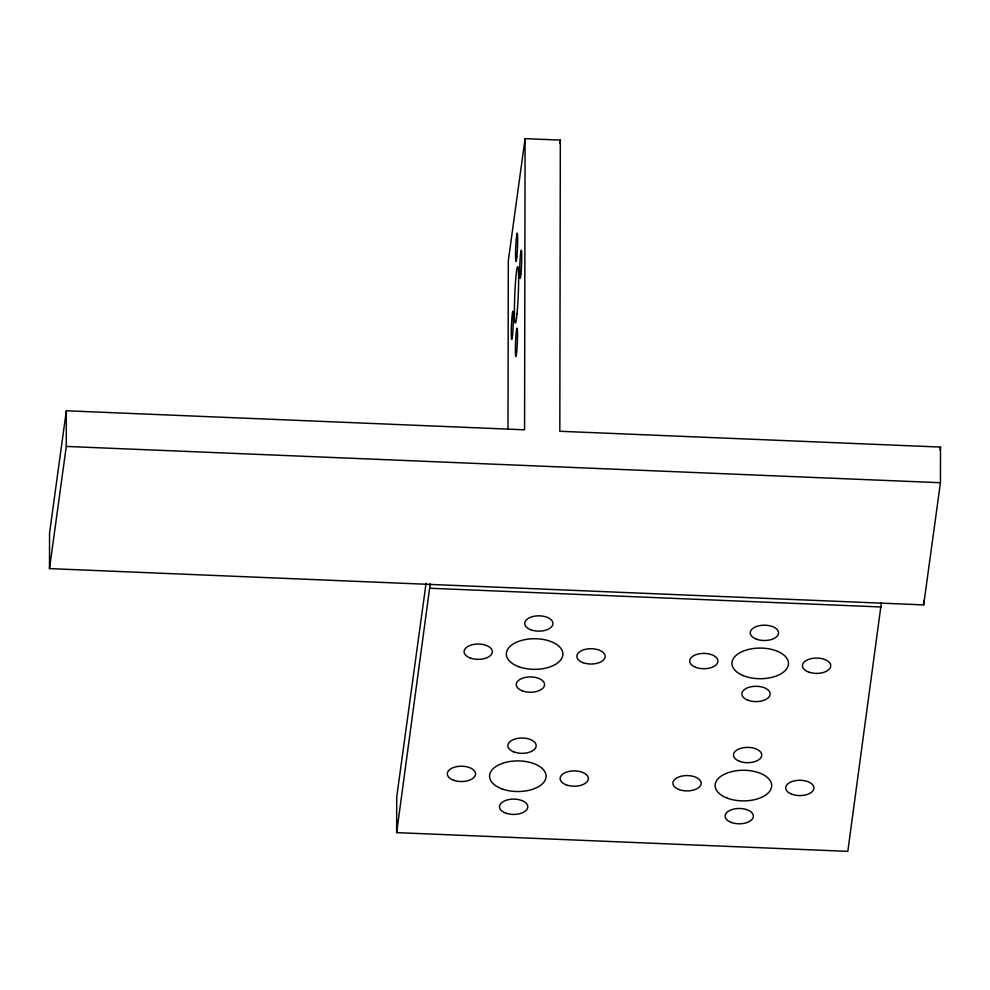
<?xml version="1.0" encoding="UTF-8"?>
<svg xmlns="http://www.w3.org/2000/svg" width="990" height="990" viewBox="0 0 990 990"><rect width="100%" height="100%" fill="white"/><g stroke="black" fill="none" stroke-linecap="round" stroke-linejoin="round"><path stroke-width="1.49" d="M49.5 568.607L49.562 532.954L66.342 410.776L524.576 429.808L525.084 138.637L560.328 140.11L559.82 431.269L940.5 447.072L940.438 482.724L923.658 604.915L49.5 568.607L66.281 446.428L66.342 410.776M881.397 602.539L847.824 851.363L396.644 832.627L396.718 796.975L426.084 583.147M396.644 832.627L430.217 583.803M508.006 428.744L508.303 260.828L525.084 138.637M923.658 604.915L923.67 600.46M559.907 143.154L560.328 140.11M940.079 450.128L940.5 447.072M66.281 446.428L940.438 482.724M430.217 588.258L881.385 606.994M522.46 690.896A14.132 7.66 0.1 0 0 544.525 685.167A14.132 7.66 0.1 0 0 524.279 677.667A14.132 7.66 0.1 0 0 522.46 690.896M739.666 761.36A14.132 7.66 0.1 0 0 761.718 755.618A14.132 7.66 0.1 0 0 741.473 748.131A14.132 7.66 0.1 0 0 739.666 761.36M791.864 794.24A14.132 7.66 0.1 0 0 813.916 788.51A14.132 7.66 0.1 0 0 793.683 781.023A14.132 7.66 0.1 0 0 791.864 794.24M727.501 798.225A28.277 15.32 0.1 0 0 771.618 786.753A28.277 15.32 0.1 0 0 731.14 771.767A28.277 15.32 0.1 0 0 727.501 798.225M695.846 667.384A14.132 7.66 0.1 0 0 717.911 661.642A14.132 7.66 0.1 0 0 697.665 654.155A14.132 7.66 0.1 0 0 695.846 667.384M748.056 700.264A14.132 7.66 0.1 0 0 770.109 694.534A14.132 7.66 0.1 0 0 749.863 687.035A14.132 7.66 0.1 0 0 748.056 700.264M808.644 672.062A14.132 7.66 0.1 0 0 830.697 666.332A14.132 7.66 0.1 0 0 810.463 658.833A14.132 7.66 0.1 0 0 808.644 672.062M756.447 639.181A14.132 7.66 0.1 0 0 778.499 633.439A14.132 7.66 0.1 0 0 758.253 625.952A14.132 7.66 0.1 0 0 756.447 639.181M742.97 675.527A28.277 15.32 0.1 0 0 788.238 665.453A28.277 15.32 0.1 0 0 749.405 649.23A28.277 15.32 0.1 0 0 742.97 675.527M530.85 629.801A14.132 7.66 0.1 0 0 552.915 624.071A14.132 7.66 0.1 0 0 532.669 616.584A14.132 7.66 0.1 0 0 530.85 629.801M583.061 662.694A14.132 7.66 0.1 0 0 605.113 656.964A14.132 7.66 0.1 0 0 584.867 649.465A14.132 7.66 0.1 0 0 583.061 662.694M518.698 666.678A28.277 15.32 0.1 0 0 562.815 655.207A28.277 15.32 0.1 0 0 522.336 640.221A28.277 15.32 0.1 0 0 518.698 666.678M470.262 658.016A14.132 7.66 0.1 0 0 492.315 652.274A14.132 7.66 0.1 0 0 472.082 644.787A14.132 7.66 0.1 0 0 470.262 658.016M501.918 788.857A28.277 15.32 0.1 0 0 546.034 777.385A28.277 15.32 0.1 0 0 505.556 762.399A28.277 15.32 0.1 0 0 501.918 788.857M514.07 751.992A14.132 7.66 0.1 0 0 536.135 746.25A14.132 7.66 0.1 0 0 515.889 738.763A14.132 7.66 0.1 0 0 514.07 751.992M453.482 780.194A14.132 7.66 0.1 0 0 475.534 774.452A14.132 7.66 0.1 0 0 455.301 766.965A14.132 7.66 0.1 0 0 453.482 780.194M505.68 813.087A14.132 7.66 0.1 0 0 527.744 807.345A14.132 7.66 0.1 0 0 507.499 799.858A14.132 7.66 0.1 0 0 505.68 813.087M566.268 784.872A14.132 7.66 0.1 0 0 588.332 779.142A14.132 7.66 0.1 0 0 568.087 771.655A14.132 7.66 0.1 0 0 566.268 784.872M679.066 789.562A14.132 7.66 0.1 0 0 701.13 783.832A14.132 7.66 0.1 0 0 680.885 776.333A14.132 7.66 0.1 0 0 679.066 789.562M731.276 822.455A14.132 7.66 0.1 0 0 753.328 816.713A14.132 7.66 0.1 0 0 733.083 809.226A14.132 7.66 0.1 0 0 731.276 822.455M512.572 334.855A14.132 0.866 -87.6 0 0 513.08 311.553A14.132 0.866 -87.6 0 0 511.323 329.658A14.132 0.866 -87.6 0 0 512.572 334.855M516.854 256.769A14.132 0.866 -87.6 0 0 517.362 233.467A14.132 0.866 -87.6 0 0 515.592 251.571A14.132 0.866 -87.6 0 0 516.854 256.769M520.963 273.76A14.132 0.866 -87.6 0 0 521.47 250.458A14.132 0.866 -87.6 0 0 519.713 268.562A14.132 0.866 -87.6 0 0 520.963 273.76M517.028 313.805A28.277 1.745 -87.6 0 0 518.03 267.201A28.277 1.745 -87.6 0 0 514.503 303.41A28.277 1.745 -87.6 0 0 517.028 313.805M516.693 351.846A14.132 0.866 -87.6 0 0 517.201 328.544A14.132 0.866 -87.6 0 0 515.431 346.649A14.132 0.866 -87.6 0 0 516.693 351.846"/></g></svg>
